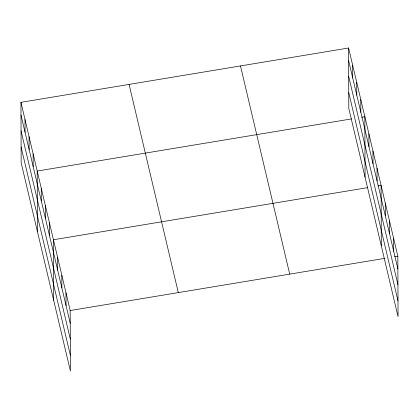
<?xml version="1.0" encoding="UTF-8"?>
<svg xmlns="http://www.w3.org/2000/svg" width="419" height="419" viewBox="0 0 419 419"><rect width="100%" height="100%" fill="white"/><g stroke="black" fill="none" stroke-linecap="round" stroke-linejoin="round"><path stroke-width="0.63" d="M20.95 102.346L70.193 310.537L70.402 370.998L21.16 162.808L20.95 102.346L348.598 48.002L397.841 256.192L398.05 316.654L348.807 108.463L348.598 48.002M351.494 118.917L37.202 171.046L37.411 231.513M361.67 117.231L364.849 116.702L365.059 177.169M367.741 187.618L53.449 239.752L53.658 300.214M377.917 185.931L381.096 185.408L381.306 245.869M70.193 310.537L384.485 258.403M394.661 256.716L397.841 256.192M348.645 60.765L397.882 268.956M348.697 76.504L397.94 284.695M348.755 92.725L397.998 300.915M240.475 65.935L289.718 274.126M129.073 84.408L178.316 292.598M20.997 115.11L70.235 323.3M21.05 130.848L70.292 339.039M21.107 147.069L70.345 355.26M393.656 238.495L393.698 251.259M389.466 220.797L389.513 233.561M385.281 203.1L385.328 215.864M377.037 168.228L377.079 180.992M372.973 151.055L373.015 163.819M368.909 133.876L368.956 146.64M360.785 99.528L360.832 112.292M356.721 82.349L356.768 95.113M352.662 65.175L352.704 77.939M66.003 292.839L66.05 305.603M61.818 275.142L61.865 287.905M57.633 257.444L57.681 270.208M49.384 222.573L49.432 235.337M45.325 205.399L45.367 218.163M41.261 188.22L41.308 200.989M33.138 153.873L33.18 166.636M29.073 136.694L29.121 149.457M25.014 119.52L25.056 132.284"/></g></svg>
